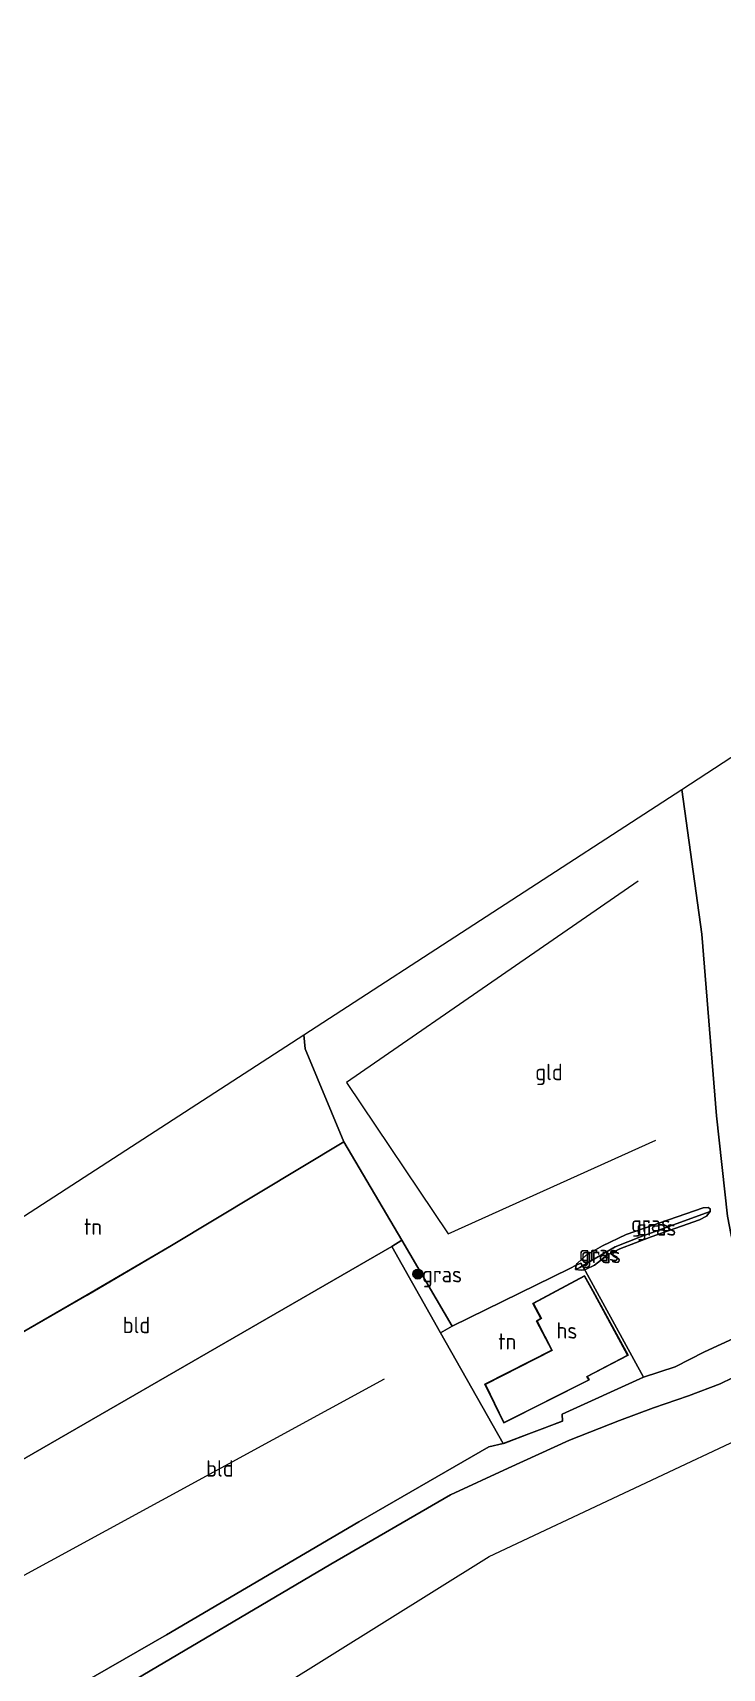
# Model space of a CAD drawing. Extents: x 253736 to 255979, y 477184 to 479215.
# Drawn here: x 254498 to 254603, y 477970.5 to 478219.5 of the extents above; entities that cross this region are included whole.
import ezdxf
from ezdxf.enums import TextEntityAlignment as Align

# ---------------------------------------------------------------- set-up
doc = ezdxf.new("R2010")
doc.units = 0
for name, color, linetype, lineweight in [('af-bs-rasterhekwerk', 8, 'hekwerk', 18), ('bp-b5-grasland', 8, 'Continuous', 18), ('bp-b5-houtwal', 8, 'houtwal', 18), ('bp-bs-boom', 8, 'Continuous', 18), ('gw-bs-insteekwatergang', 8, 'Continuous', 18), ('kd-bs-dakrand', 8, 'Continuous', 18), ('kd-bs-maaiveldlijn', 8, 'Continuous', 18), ('kd-bs-opnamedtmgrens', 8, 'Continuous', 18), ('og-b5-bebouwing', 8, 'Continuous', 18), ('og-b5-grond_ingericht', 8, 'Continuous', 18), ('og-bs-hoogtelijn', 8, 'Continuous', 18), ('og-bs-hulpgeometrie', 8, 'Continuous', 18), ('og-bs-terreinafscheiding', 8, 'Continuous', 18), ('vh-b5-verh_soort', 8, 'Continuous', 18), ('wh-bs-greppel', 8, 'greppel', 18)]:
    doc.layers.add(name, color=color, linetype=linetype, lineweight=lineweight)
doc.styles.add('rtw_iso', font='isocp.shx')
doc.linetypes.add('greppel', pattern='A,25.5,-0.01,[14,RTW.shx,S=1,R=0,X=0,Y=0],1,[14,RTW.shx,S=1,R=0,X=0,Y=0],1,[14,RTW.shx,S=1,R=0,X=0,Y=0],1,[14,RTW.shx,S=1,R=0,X=0,Y=0],1,[14,RTW.shx,S=1,R=0,X=0,Y=0],0.5,-0.01', length=30.02)
doc.linetypes.add('hekwerk', pattern='A,7,-1.5,[1,RTW.shx,S=0.75,R=0,X=0,Y=0],-1.5', length=10)
doc.linetypes.add('houtwal', pattern='A,8,-1,[1,RTW.shx,S=0.75,R=45,X=0,Y=0],-1,8,-1,[4,RTW.shx,S=0.75,R=0,X=0,Y=0],-1', length=20)

# ---------------------------------------------------------------- blocks, each defined once
blk = doc.blocks.new('dtbattr-r')
at = {"style": 'rtw_iso'}
blk.add_attdef('TAG', text='', height=2.5, dxfattribs=at).set_placement((0, 0), align=Align.MIDDLE_CENTER)
blk = doc.blocks.new('RW1 Buren totaal_ACAD_1_FMEBLOCK84')
at = {"layer": 'og-b5-grond_ingericht'}
for points in [[(5.08, 12.95, 22.82), (5.95, 12.81, 22.85), (6.49, 12.9, 22.85), (6.62, 12.68, 22.83), (15.46, -3.47, 23), (3.07, -9.08, 23.29), (3.08, -10.13, 23.32), (-5.9, -13.58, 23.58), (-15.46, 3.3, 23.05), (-13.68, 4.31, 23.05), (4.22, 13.07, 22.85), (5.21, 13.58, 22.85)], [(-8.71, -4.53, 23.16), (-5.82, -10.4, 23.16), (7.18, -3.88, 23.16), (6.88, -3.36, 23.16), (13.1, -0.13, 23.16), (7.79, 9.66, 23.16), (6.46, 11.98, 23.16), (-1.4, 7.77, 23.16), (-0.18, 5.48, 23.16), (-0.84, 5.07, 23.16), (1.46, 0.64, 23.16)]]:
    blk.add_polyline3d(points, close=True, dxfattribs=at)
blk = doc.blocks.new('RW1 Buren totaal_ACAD_1_FMEBLOCK90')
at = {"layer": 'og-b5-grond_ingericht'}
for points in [[(42.8, 14.94, 23.14), (16.52, -0.85, 23.27), (3.7, -8.39, 23.29), (-22.73, -23.64, 23.42), (-35.76, -31.23, 23.63), (-42.8, -21.45, 23.62), (-28.88, -11.88, 23.52), (-28.08, -13.22, 23.58), (-15.69, -5.96, 23.39), (-16.98, -3.74, 23.39), (-11.37, 0.11, 23.42), (36.69, 31.23, 23.33), (36.89, 29.09, 23.3)], [(-31.33, -17.48, 23.59), (-38.91, -21.9, 23.59), (-35.37, -28.18, 23.59), (-27.77, -23.73, 23.59), (-27.89, -23.54, 23.59), (-24.71, -21.73, 23.59), (-25.86, -19.65, 23.59), (-24.85, -19.03, 23.59), (-25.44, -18.01, 23.59), (-29.66, -20.4, 23.59)], [(-21.06, -18.85, 23.56), (-24.01, -20.61, 23.56), (-22.77, -22.63, 23.56), (-19.83, -20.94, 23.56)]]:
    blk.add_polyline3d(points, close=True, dxfattribs=at)
blk = doc.blocks.new('RW1 Buren totaal_ACAD_1_FMEBLOCK98')
at = {"layer": 'bp-b5-houtwal'}
for points in [[(-82.44, 41.59, 22.87), (-86.34, 41.14, 22.86), (-91.12, 40.46, 22.88), (-94.19, 39.65, 22.87), (-97.06, 38.85, 22.87), (-100.17, 38, 22.86), (-103.83, 36.87, 22.76), (-108.4, 34.71, 22.74), (-113.91, 31.9, 22.73), (-119.51, 28.52, 22.72), (-122.04, 26.62, 22.71), (-124.02, 24.16, 22.71), (-125.15, 21.69, 22.67), (-125.81, 17.32, 22.62), (-125.67, 15.03, 22.59), (-122.63, -15.68, 22.86), (-121.03, -28.94, 22.93), (-120.34, -30.47, 22.94), (-118.57, -31.95, 22.94), (-116.35, -33.06, 22.97), (-114.39, -33.87, 22.98), (-111.8, -33.9, 22.98), (-108.51, -33.75, 22.99), (-105.92, -33.41, 22.98), (-56.44, -22.12, 23.03), (-22.14, -15.02, 23.05), (18.22, -6.01, 23.33), (48.02, 0.57, 23.91), (84.51, 10.04, 23.61), (110, 16.29, 23.93), (129.52, 20.94, 24.26), (133.79, 14.68, 23.96), (82.84, 3.75, 23.91), (53.78, -2.17, 24.04), (51.58, -2.82, 24.04), (44.02, -5.06, 23.83), (24.18, -11.58, 23.44), (8.75, -15.69, 23.15), (-7.49, -19.01, 23.18), (-38.34, -25.51, 23.07), (-89.39, -35.99, 23.17), (-106.38, -39.19, 23.3), (-120.91, -43.66, 23.04), (-123.89, -39.05, 22.95), (-125.23, -35.89, 22.92), (-126.32, -31.52, 22.89), (-126.85, -28.64, 22.81), (-128.54, -13.39, 22.67), (-130.75, 14.26, 22.68), (-133.79, 36.31, 22.24), (-122.56, 43.66, 22.54), (-118.48, 42.72, 22.64), (-112.9, 41.38, 22.67), (-100.04, 41.65, 22.78)], [(21.72, -8.82, 23.33), (10.17, -11.55, 23.2), (-11.14, -15.92, 23.12), (-26.67, -19.37, 23.06), (-45.07, -23.45, 23.04), (-56.9, -25.98, 23.05), (-102.31, -35.67, 23.25), (-108.13, -37.15, 23.26), (-110.86, -37.63, 23.32), (-113.15, -38.49, 23.34), (-112.41, -39.28, 23.38), (-109.56, -39.03, 23.33), (-102.61, -38.09, 23.24), (-46.57, -26.48, 23.09), (-8.33, -18.64, 23.16), (17.63, -12.83, 23.39), (23.84, -11.2, 23.45), (24.51, -10.92, 23.45), (25.77, -9.95, 23.41), (25.64, -9.37, 23.41), (25.17, -8.78, 23.4), (24.72, -8.64, 23.4)]]:
    blk.add_polyline3d(points, close=True, dxfattribs=at)
blk = doc.blocks.new('boom')
blk.add_hatch(color=256).paths.add_polyline_path([(-0.75, 0, 1), (0.75, 0, 1)])
blk.add_circle((0, 0), 0.75)
blk = doc.blocks.new('Deel_d28hz')
at = {"layer": 'af-bs-rasterhekwerk'}
for points in [[(254596.839, 478104.309, 22.243), (254599.886, 478082.262, 22.678), (254602.093, 478054.605, 22.666), (254603.786, 478039.361, 22.81), (254604.317, 478036.477, 22.891), (254605.4, 478032.106, 22.915), (254606.744, 478028.947, 22.954), (254609.722, 478024.341, 23.041), (254605.335, 478021.017, 22.975), (254600.286, 478018.669, 22.918), (254595.794, 478016.397, 22.924), (254591.002, 478014.825, 23.005), (254582.161, 478030.976, 22.825), (254582.028, 478031.196, 22.855), (254581.679, 478031.774, 22.555), (254581.438, 478032.195, 22.825), (254580.75, 478031.869, 22.855), (254579.761, 478031.358, 22.855)], [(254466.812, 478004.512, 23.628), (254479.848, 478012.097, 23.419), (254506.277, 478027.344, 23.293), (254519.094, 478034.886, 23.275), (254545.377, 478050.676, 23.143), (254539.47, 478064.826, 23.302), (254539.263, 478066.966, 23.326)], [(254545.377, 478050.676, 23.143), (254554.165, 478035.706, 22.948), (254561.861, 478022.598, 23.05), (254579.761, 478031.358, 22.855)], [(254496.603, 477963.125, 23.877), (254518.334, 477975.625, 23.902), (254547.648, 477992.821, 23.782), (254563.469, 478001.972, 23.812), (254567.416, 478004.218, 23.785), (254569.641, 478004.716, 23.581), (254560.083, 478021.594, 23.05), (254552.646, 478034.727, 22.948), (254476.62, 477990.886, 23.637)], [(254498.691, 477960.225, 23.843), (254509.337, 477966.317, 23.833), (254510.535, 477967.003, 23.875), (254543.354, 477986.378, 23.788), (254561.595, 477996.942, 23.722), (254570.365, 478001, 23.668), (254579.736, 478005.228, 23.527), (254587.348, 478008.259, 23.482), (254592.489, 478010.174, 23.41), (254597.826, 478011.974, 23.374), (254602.681, 478013.83, 23.449), (254608.313, 478016.55, 23.356), (254613.556, 478019.86, 23.317), (254614.94, 478018.147, 23.302), (254635.767, 477995.244, 23.224), (254655.732, 477973.404, 23.269), (254670.026, 477957.378, 23.275), (254672.745, 477955.321, 23.104)]]:
    blk.add_polyline3d(points, dxfattribs=at)
at = {"layer": 'bp-b5-grasland'}
for points in [[(254601.141, 478040.057, 22.768), (254600.435, 478039.808, 22.555), (254590.553, 478036.226, 22.555), (254586.682, 478034.673, 22.555), (254581.679, 478031.774, 22.555), (254581.438, 478032.195, 22.825), (254580.75, 478031.869, 22.855), (254580.869, 478032.128, 22.813), (254582.236, 478033.415, 22.81), (254584.755, 478034.852, 22.792), (254588.349, 478036.553, 22.759), (254600.058, 478040.604, 22.813), (254600.809, 478040.655, 22.768), (254601.115, 478040.467, 22.762)], [(254582.028, 478031.196, 22.855), (254581.679, 478031.774, 22.555), (254586.682, 478034.673, 22.555), (254590.553, 478036.226, 22.555), (254600.435, 478039.808, 22.555), (254601.141, 478040.057, 22.768), (254600.588, 478039.349, 22.771), (254599.534, 478038.806, 22.771), (254592.167, 478036.185, 22.813), (254587.387, 478034.373, 22.825), (254585.621, 478033.495, 22.72), (254583.545, 478031.892, 22.774), (254582.27, 478031.282, 22.849)], [(254561.861, 478022.598, 23.05), (254560.083, 478021.594, 23.05), (254552.646, 478034.727, 22.948), (254554.165, 478035.706, 22.948)], [(254581.679, 478031.774, 22.555), (254581.274, 478031.555, 22.555), (254580.627, 478031.239, 22.816), (254580.75, 478031.869, 22.855), (254581.438, 478032.195, 22.825)], [(254582.028, 478031.196, 22.855), (254581.493, 478031.104, 22.846), (254580.627, 478031.239, 22.816), (254581.274, 478031.555, 22.555), (254581.679, 478031.774, 22.555)]]:
    blk.add_polyline3d(points, close=True, dxfattribs=at)
at = {"layer": 'gw-bs-insteekwatergang'}
blk.add_polyline3d([(254600.058, 478040.604, 22.813), (254588.349, 478036.553, 22.759), (254584.755, 478034.852, 22.792), (254582.236, 478033.415, 22.81), (254580.869, 478032.128, 22.813), (254580.75, 478031.869, 22.855), (254580.627, 478031.239, 22.816), (254581.493, 478031.104, 22.846), (254582.028, 478031.196, 22.855), (254582.27, 478031.282, 22.849), (254583.545, 478031.892, 22.774), (254585.621, 478033.495, 22.72), (254587.387, 478034.373, 22.825), (254592.167, 478036.185, 22.813), (254599.534, 478038.806, 22.771), (254600.588, 478039.349, 22.771), (254601.141, 478040.057, 22.768), (254601.115, 478040.467, 22.762), (254600.809, 478040.655, 22.768), (254600.058, 478040.604, 22.813)], dxfattribs=at)
at = {"layer": 'kd-bs-dakrand'}
blk.add_polyline3d([(254566.901, 478013.738, 25.44), (254569.741, 478007.959, 25.434), (254582.653, 478014.432, 25.466), (254582.354, 478014.958, 25.796), (254588.574, 478018.185, 25.709), (254583.291, 478027.927, 25.681), (254581.984, 478030.203, 24.854), (254574.215, 478026.041, 24.9), (254575.429, 478023.758, 25.743), (254574.768, 478023.343, 25.74), (254577.073, 478018.907, 25.506), (254566.901, 478013.738, 25.44)], dxfattribs=at)
at = {"layer": 'kd-bs-maaiveldlijn'}
blk.add_polyline3d([(254566.834, 478013.761, 23.161), (254569.718, 478007.892, 23.161), (254582.722, 478014.411, 23.161), (254582.423, 478014.937, 23.161), (254588.642, 478018.164, 23.161), (254583.335, 478027.951, 23.161), (254582.003, 478030.27, 23.161), (254574.147, 478026.061, 23.161), (254575.363, 478023.776, 23.161), (254574.702, 478023.361, 23.161), (254577.005, 478018.929, 23.161), (254566.834, 478013.761, 23.161)], dxfattribs=at)
at = {"layer": 'kd-bs-opnamedtmgrens'}
blk.add_polyline3d([(254459.773, 478014.291, 23.617), (254473.694, 478023.858, 23.521), (254474.494, 478022.519, 23.575), (254486.885, 478029.783, 23.386), (254485.597, 478032.002, 23.386), (254491.204, 478035.853, 23.418), (254539.263, 478066.966, 23.326), (254596.839, 478104.309, 22.243), (254608.075, 478111.656, 22.54), (254615.269, 478116.36, 23.476), (254771.01, 478219.519, 23.348)], dxfattribs=at)
at = {"layer": 'og-b5-bebouwing'}
blk.add_polyline3d([(254566.834, 478013.761, 23.161), (254577.005, 478018.929, 23.161), (254574.702, 478023.361, 23.161), (254575.363, 478023.776, 23.161), (254574.147, 478026.061, 23.161), (254582.003, 478030.27, 23.161), (254583.335, 478027.951, 23.161), (254588.642, 478018.164, 23.161), (254582.423, 478014.937, 23.161), (254582.722, 478014.411, 23.161), (254569.718, 478007.892, 23.161)], close=True, dxfattribs=at)
at = {"layer": 'og-b5-grond_ingericht'}
for points in [[(254605.335, 478021.017, 22.975), (254600.286, 478018.669, 22.918), (254595.794, 478016.397, 22.924), (254591.002, 478014.825, 23.005), (254582.161, 478030.976, 22.825), (254582.028, 478031.196, 22.855), (254582.27, 478031.282, 22.849), (254583.545, 478031.892, 22.774), (254585.621, 478033.495, 22.72), (254587.387, 478034.373, 22.825), (254592.167, 478036.185, 22.813), (254599.534, 478038.806, 22.771), (254600.588, 478039.349, 22.771), (254601.141, 478040.057, 22.768), (254601.115, 478040.467, 22.762), (254600.809, 478040.655, 22.768), (254600.058, 478040.604, 22.813), (254588.349, 478036.553, 22.759), (254584.755, 478034.852, 22.792), (254582.236, 478033.415, 22.81), (254580.869, 478032.128, 22.813), (254580.75, 478031.869, 22.855), (254579.761, 478031.358, 22.855), (254561.861, 478022.598, 23.05), (254554.165, 478035.706, 22.948), (254545.377, 478050.676, 23.143), (254539.47, 478064.826, 23.302), (254539.263, 478066.966, 23.326), (254596.839, 478104.309, 22.243), (254599.886, 478082.262, 22.678), (254602.093, 478054.605, 22.666), (254603.786, 478039.361, 22.81)], [(254510.535, 477967.003, 23.875), (254543.354, 477986.378, 23.788), (254561.595, 477996.942, 23.722), (254570.365, 478001, 23.668), (254579.736, 478005.228, 23.527), (254587.348, 478008.259, 23.482), (254592.489, 478010.174, 23.41), (254597.826, 478011.974, 23.374), (254602.681, 478013.83, 23.449), (254608.313, 478016.55, 23.356), (254613.556, 478019.86, 23.317), (254614.94, 478018.147, 23.302), (254635.767, 477995.244, 23.224), (254655.732, 477973.404, 23.269), (254670.026, 477957.378, 23.275)]]:
    blk.add_polyline3d(points, dxfattribs=at)
for points in [[(254554.165, 478035.706, 22.948), (254552.646, 478034.727, 22.948), (254476.62, 477990.886, 23.637), (254466.812, 478004.512, 23.628), (254479.848, 478012.097, 23.419), (254506.277, 478027.344, 23.293), (254519.094, 478034.886, 23.275), (254545.377, 478050.676, 23.143)], [(254560.083, 478021.594, 23.05), (254569.641, 478004.716, 23.581), (254567.416, 478004.218, 23.785), (254563.469, 478001.972, 23.812), (254547.648, 477992.821, 23.782), (254518.334, 477975.625, 23.902), (254496.603, 477963.125, 23.877), (254476.62, 477990.886, 23.637), (254552.646, 478034.727, 22.948)]]:
    blk.add_polyline3d(points, close=True, dxfattribs=at)
at = {"layer": 'og-bs-hoogtelijn'}
for points in [[(254590.172, 478090.356, 22.603), (254571.516, 478077.47, 22.63), (254545.766, 478059.683, 23.191), (254561.225, 478036.648, 22.915), (254592.842, 478050.907, 22.711)], [(254492.176, 477982.246, 23.392), (254551.54, 478014.602, 23.167)], [(254562.785, 477896.505, 23.236), (254601.147, 477922.172, 23.296), (254653.963, 477956.891, 23.155), (254629.599, 477984.038, 23.257), (254586.402, 477954.2, 23.449), (254538.022, 477920.782, 23.512), (254519.286, 477957.442, 23.77), (254567.48, 477987.559, 23.776), (254610.216, 478007.628, 23.392)]]:
    blk.add_polyline3d(points, dxfattribs=at)
at = {"layer": 'og-bs-hulpgeometrie'}
for points in [[(254600.435, 478039.808, 22.555), (254601.141, 478040.057, 22.768)], [(254581.274, 478031.555, 22.555), (254580.627, 478031.239, 22.816)]]:
    blk.add_polyline3d(points, dxfattribs=at)
at = {"layer": 'og-bs-terreinafscheiding'}
for points in [[(254552.646, 478034.727, 22.948), (254554.165, 478035.706, 22.948)], [(254561.861, 478022.598, 23.05), (254560.083, 478021.594, 23.05)], [(254591.002, 478014.825, 23.005), (254578.61, 478009.214, 23.287), (254578.627, 478008.163, 23.323), (254569.641, 478004.716, 23.581)]]:
    blk.add_polyline3d(points, dxfattribs=at)
at = {"layer": 'vh-b5-verh_soort'}
for points in [[(254608.313, 478016.55, 23.356), (254602.681, 478013.83, 23.449), (254597.826, 478011.974, 23.374), (254592.489, 478010.174, 23.41), (254587.348, 478008.259, 23.482), (254579.736, 478005.228, 23.527), (254570.365, 478001, 23.668), (254561.595, 477996.942, 23.722), (254543.354, 477986.378, 23.788), (254510.535, 477967.003, 23.875)], [(254496.603, 477963.125, 23.877), (254518.334, 477975.625, 23.902), (254547.648, 477992.821, 23.782), (254563.469, 478001.972, 23.812), (254567.416, 478004.218, 23.785), (254569.641, 478004.716, 23.581), (254578.627, 478008.163, 23.323), (254578.61, 478009.214, 23.287), (254591.002, 478014.825, 23.005), (254595.794, 478016.397, 22.924), (254600.286, 478018.669, 22.918), (254605.335, 478021.017, 22.975)]]:
    blk.add_polyline3d(points, dxfattribs=at)
at = {"layer": 'wh-bs-greppel'}
blk.add_polyline3d([(254600.435, 478039.808, 22.555), (254590.553, 478036.226, 22.555), (254586.682, 478034.673, 22.555), (254581.679, 478031.774, 22.555), (254581.274, 478031.555, 22.555)], dxfattribs=at)
at = {"layer": 'bp-b5-grasland'}
ref = blk.add_blockref('dtbattr-r', (254589.085938, 478036.21875, 22.7302), dxfattribs=at)
ref.add_attrib('TAG', 'gras', dxfattribs={"layer": '0', "height": 2.5, "style": 'rtw_iso'}).set_placement((254589.085938, 478036.21875, 22.7302), align=Align.BOTTOM_LEFT)
ref = blk.add_blockref('dtbattr-r', (254589.875, 478035.625, 22.730071), dxfattribs=at)
ref.add_attrib('TAG', 'gras', dxfattribs={"layer": '0', "height": 2.5, "style": 'rtw_iso'}).set_placement((254589.875, 478035.625, 22.730071), align=Align.BOTTOM_LEFT)
ref = blk.add_blockref('dtbattr-r', (254581.148438, 478031.71875, 22.6935), dxfattribs=at)
ref.add_attrib('TAG', 'gras', dxfattribs={"layer": '0', "height": 2.5, "style": 'rtw_iso'}).set_placement((254581.148438, 478031.71875, 22.6935), align=Align.BOTTOM_LEFT)
ref = blk.add_blockref('dtbattr-r', (254581.453125, 478031.4375, 22.747), dxfattribs=at)
ref.add_attrib('TAG', 'gras', dxfattribs={"layer": '0', "height": 2.5, "style": 'rtw_iso'}).set_placement((254581.453125, 478031.4375, 22.747), align=Align.BOTTOM_LEFT)
ref = blk.add_blockref('dtbattr-r', (254557.25, 478028.515625, 23.0092), dxfattribs=at)
ref.add_attrib('TAG', 'gras', dxfattribs={"layer": '0', "height": 2.5, "style": 'rtw_iso'}).set_placement((254557.25, 478028.515625, 23.0092), align=Align.BOTTOM_LEFT)
at = {"layer": 'bp-b5-houtwal'}
blk.add_blockref('RW1 Buren totaal_ACAD_1_FMEBLOCK98', (254730.6325, 478067.9985), dxfattribs=at)
at = {"layer": 'bp-bs-boom'}
blk.add_blockref('boom', (254556.623, 478030.521, 22.81), dxfattribs=at)
at = {"layer": 'og-b5-bebouwing'}
ref = blk.add_blockref('dtbattr-r', (254577.734375, 478019.953125, 23.161), dxfattribs=at)
ref.add_attrib('TAG', 'hs', dxfattribs={"layer": '0', "height": 2.5, "style": 'rtw_iso'}).set_placement((254577.734375, 478019.953125, 23.161), align=Align.BOTTOM_LEFT)
at = {"layer": 'og-b5-grond_ingericht'}
for name, p in [('RW1 Buren totaal_ACAD_1_FMEBLOCK90', (254502.575, 478035.739)), ('RW1 Buren totaal_ACAD_1_FMEBLOCK84', (254575.5425, 478018.2925))]:
    blk.add_blockref(name, p, dxfattribs=at)
ref = blk.add_blockref('dtbattr-r', (254574.5, 478059.296875, 22.865622), dxfattribs=at)
ref.add_attrib('TAG', 'gld', dxfattribs={"layer": '0', "height": 2.5, "style": 'rtw_iso'}).set_placement((254574.5, 478059.296875, 22.865622), align=Align.BOTTOM_LEFT)
ref = blk.add_blockref('dtbattr-r', (254505.773438, 478035.75, 23.491233), dxfattribs=at)
ref.add_attrib('TAG', 'tn', dxfattribs={"layer": '0', "height": 2.5, "style": 'rtw_iso'}).set_placement((254505.773438, 478035.75, 23.491233), align=Align.BOTTOM_LEFT)
ref = blk.add_blockref('dtbattr-r', (254511.6875, 478020.78125, 23.248778), dxfattribs=at)
ref.add_attrib('TAG', 'bld', dxfattribs={"layer": '0', "height": 2.5, "style": 'rtw_iso'}).set_placement((254511.6875, 478020.78125, 23.248778), align=Align.BOTTOM_LEFT)
ref = blk.add_blockref('dtbattr-r', (254568.851562, 478018.28125, 23.08384), dxfattribs=at)
ref.add_attrib('TAG', 'tn', dxfattribs={"layer": '0', "height": 2.5, "style": 'rtw_iso'}).set_placement((254568.851562, 478018.28125, 23.08384), align=Align.BOTTOM_LEFT)
ref = blk.add_blockref('dtbattr-r', (254524.382812, 477998.9375, 23.5424), dxfattribs=at)
ref.add_attrib('TAG', 'bld', dxfattribs={"layer": '0', "height": 2.5, "style": 'rtw_iso'}).set_placement((254524.382812, 477998.9375, 23.5424), align=Align.BOTTOM_LEFT)

msp = doc.modelspace()

# ---------------------------------------------------------------- block references
at = {"linetype": 'ByBlock'}
msp.add_blockref('Deel_d28hz', (0, 0), dxfattribs=at)
msp.add_blockref('Deel_d28hz', (0, 0), dxfattribs=at)

doc.saveas('drawing.dxf')
